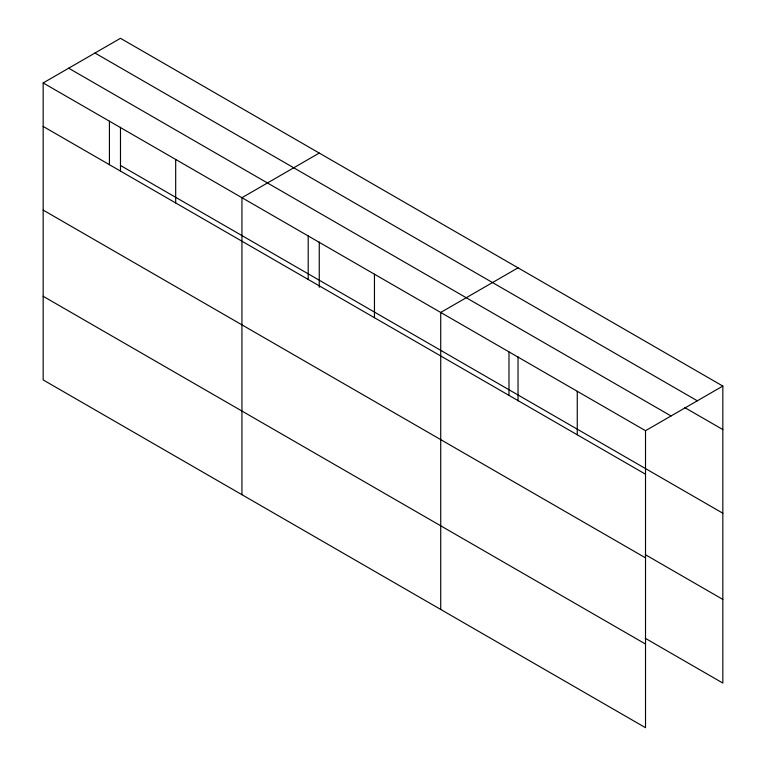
<?xml version="1.0" encoding="UTF-8"?>
<svg xmlns="http://www.w3.org/2000/svg" width="766" height="766" viewBox="0 0 766 766"><rect width="100%" height="100%" fill="white"/><g stroke="black" fill="none" stroke-linecap="round" stroke-linejoin="round"><path stroke-width="1.15" d="M319.259 241.979L319.259 287.298M518.036 356.736L518.036 400.886M645.518 557.859L645.518 430.703L43.164 82.939L43.164 379.926L645.518 727.7L645.518 557.859L43.164 210.095M645.259 638.279L722.836 683.061L722.836 386.074L120.482 38.3L43.164 82.939M319.259 153.066L241.941 197.705L241.941 494.692M518.036 267.832L440.718 312.461L440.718 609.458M645.518 430.703L722.836 386.074M94.965 53.026L697.319 400.8M684.565 407.474L722.836 429.573M68.681 68.203L671.035 415.976M120.482 165.456L722.836 513.22M43.164 126.438L645.518 474.211M645.259 554.622L722.836 599.414M43.164 296.279L645.518 644.043M577.258 391.292L577.258 434.791M508.988 351.881L508.988 395.38M374.459 274.209L374.459 317.708M308.2 235.957L308.2 279.456M175.682 159.443L175.682 202.952M120.482 127.213L120.482 171.354M109.423 121.191L109.423 164.69"/></g></svg>
